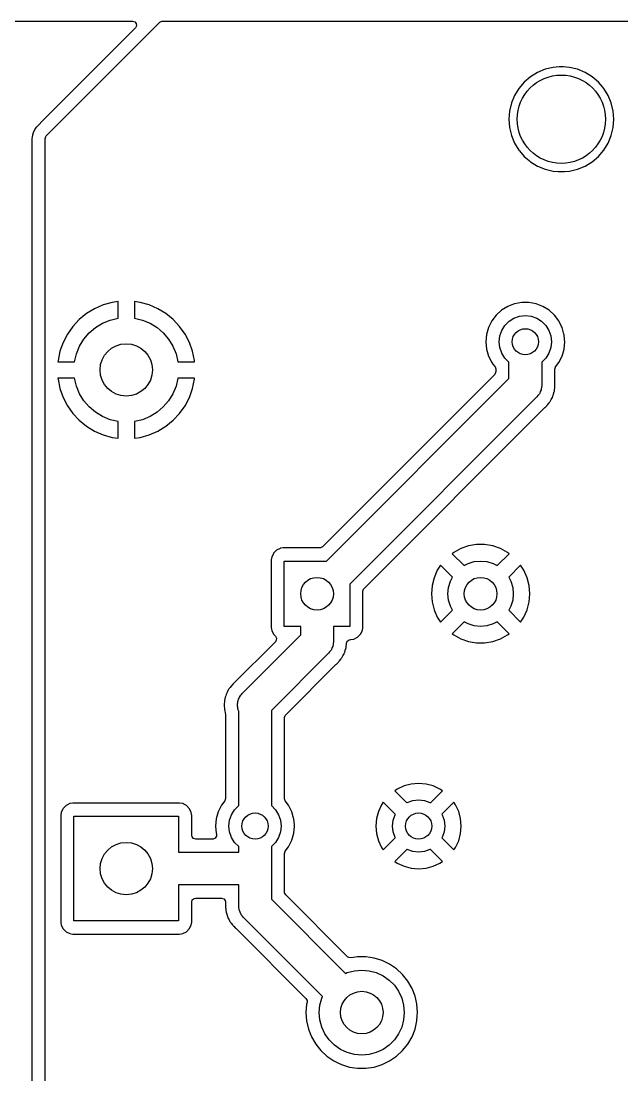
# Model space of a CAD drawing. Extents: x 0.79 to 7.48, y -4.92 to -0.79.
# Drawn here: x 5.964 to 6.687, y -2.055 to -0.787 of the extents above; entities that cross this region are included whole.
import ezdxf

# ---------------------------------------------------------------- set-up
doc = ezdxf.new("R2010")
doc.units = 0
doc.header["$MEASUREMENT"] = 0
doc.layers.add('BLACK', color=7, linetype='CONTINUOUS')

msp = doc.modelspace()

# ---------------------------------------------------------------- linework, layer by layer
at = {"layer": 'BLACK', "linetype": 'CONTINUOUS'}
for p, q in [((5.12299, -0.78742), (6.09815, -0.78742)), ((6.1016, -0.79575), (5.99185, -0.90551)), ((6.01443, -0.90551), (6.13109, -0.78885)), ((6.09815, -0.78742), (6.10079, -0.7882)), ((6.10079, -0.7882), (6.10259, -0.79027)), ((6.10184, -0.7955), (6.1016, -0.79575)), ((6.10298, -0.793), (6.10184, -0.7955)), ((6.10259, -0.79027), (6.10298, -0.793)), ((6.13109, -0.78885), (6.1335, -0.78753)), ((6.1335, -0.78753), (6.13454, -0.78742)), ((6.13454, -0.78742), (7.44084, -0.78742)), ((6.58548, -0.84919), (6.57702, -0.85438)), ((6.59464, -0.8454), (6.58548, -0.84919)), ((6.60429, -0.84308), (6.59464, -0.8454)), ((6.6117, -0.8425), (6.60429, -0.84308)), ((6.61665, -0.8425), (6.6117, -0.8425)), ((6.6117, -0.8425), (6.6117, -0.8425)), ((6.62406, -0.84308), (6.61665, -0.8425)), ((6.61665, -0.8425), (6.61665, -0.8425)), ((6.63371, -0.8454), (6.62406, -0.84308)), ((6.64287, -0.84919), (6.63371, -0.8454)), ((6.65132, -0.85438), (6.64287, -0.84919)), ((6.56948, -0.86082), (6.56304, -0.86836)), ((6.57702, -0.85438), (6.56948, -0.86082)), ((6.57702, -0.85438), (6.57702, -0.85438)), ((6.65133, -0.85438), (6.65132, -0.85438)), ((6.65388, -0.85656), (6.65133, -0.85438)), ((6.65887, -0.86082), (6.65388, -0.85656)), ((6.66385, -0.86666), (6.65887, -0.86082)), ((6.56304, -0.86836), (6.55786, -0.87682)), ((6.56304, -0.86836), (6.56304, -0.86836)), ((6.66531, -0.86836), (6.66385, -0.86666)), ((6.67049, -0.87682), (6.66531, -0.86836)), ((6.66531, -0.86836), (6.66531, -0.86836)), ((6.55406, -0.88598), (6.55174, -0.89562)), ((6.55786, -0.87682), (6.55406, -0.88598)), ((6.67429, -0.88598), (6.67049, -0.87682)), ((6.67049, -0.87682), (6.67049, -0.87682)), ((6.6766, -0.89562), (6.67429, -0.88598)), ((6.55174, -0.89562), (6.55097, -0.90551)), ((6.67738, -0.90551), (6.6766, -0.89562)), ((5.99185, -0.90551), (5.98277, -0.91459)), ((5.99436, -0.92558), (6.01443, -0.90551)), ((6.55097, -0.90551), (6.55174, -0.9154)), ((6.6766, -0.9154), (6.67738, -0.90551)), ((5.97761, -0.92453), (5.97729, -0.92679)), ((5.97839, -0.92189), (5.97761, -0.92453)), ((5.97761, -0.92453), (5.97761, -0.92453)), ((5.98053, -0.91738), (5.97839, -0.92189)), ((5.98127, -0.91637), (5.98053, -0.91738)), ((5.9822, -0.91523), (5.98127, -0.91637)), ((5.9823, -0.91511), (5.9822, -0.91523)), ((5.9822, -0.91523), (5.9822, -0.91523)), ((5.9822, -0.91523), (5.9822, -0.91523)), ((5.98277, -0.91459), (5.9823, -0.91511)), ((6.55174, -0.9154), (6.55406, -0.92504)), ((6.55406, -0.92504), (6.55786, -0.93421)), ((6.67049, -0.93421), (6.67429, -0.92504)), ((6.67429, -0.92504), (6.6766, -0.9154)), ((5.97729, -0.92679), (5.97696, -0.92903)), ((5.97696, -0.92903), (5.97696, -1.23289)), ((5.99293, -0.92903), (5.9937, -0.92639)), ((5.99293, -1.19724), (5.99293, -0.92903)), ((5.9937, -0.92639), (5.99436, -0.92558)), ((6.55786, -0.93421), (6.56304, -0.94266)), ((6.66531, -0.94266), (6.67049, -0.93421)), ((6.56304, -0.94266), (6.56304, -0.94266)), ((6.56304, -0.94266), (6.56391, -0.94369)), ((6.56391, -0.94369), (6.56948, -0.95021)), ((6.56948, -0.95021), (6.57532, -0.95519)), ((6.65133, -0.95665), (6.65887, -0.95021)), ((6.65887, -0.95021), (6.66531, -0.94266)), ((6.57532, -0.95519), (6.57702, -0.95665)), ((6.57702, -0.95665), (6.57702, -0.95665)), ((6.57702, -0.95665), (6.58548, -0.96183)), ((6.58548, -0.96183), (6.59464, -0.96562)), ((6.63371, -0.96562), (6.64287, -0.96183)), ((6.64287, -0.96183), (6.65133, -0.95665)), ((6.59464, -0.96562), (6.59464, -0.96562)), ((6.59464, -0.96562), (6.60429, -0.96794)), ((6.60429, -0.96794), (6.61043, -0.96842)), ((6.61043, -0.96842), (6.6117, -0.96852)), ((6.6117, -0.96852), (6.6117, -0.96852)), ((6.6117, -0.96852), (6.61665, -0.96852)), ((6.61665, -0.96852), (6.61782, -0.96843)), ((6.61782, -0.96843), (6.62406, -0.96794)), ((6.62406, -0.96794), (6.63371, -0.96562)), ((6.07369, -1.12595), (6.0628, -1.129)), ((6.08071, -1.12498), (6.07369, -1.12595)), ((6.07369, -1.12595), (6.07369, -1.12595)), ((6.08071, -1.14487), (6.08071, -1.12498)), ((6.10741, -1.12595), (6.10039, -1.12498)), ((6.10039, -1.12498), (6.10039, -1.14487)), ((6.1183, -1.129), (6.10741, -1.12595)), ((6.10741, -1.12595), (6.10741, -1.12595)), ((6.55788, -1.12757), (6.5533, -1.12935)), ((6.56649, -1.12596), (6.55788, -1.12757)), ((6.57525, -1.12596), (6.56649, -1.12596)), ((6.58386, -1.12757), (6.57525, -1.12596)), ((6.59202, -1.13074), (6.58386, -1.12757)), ((6.04276, -1.13938), (6.03399, -1.14652)), ((6.05243, -1.13351), (6.04276, -1.13938)), ((6.04276, -1.13938), (6.04276, -1.13938)), ((6.0628, -1.129), (6.05243, -1.13351)), ((6.12868, -1.13351), (6.1183, -1.129)), ((6.13834, -1.13938), (6.12868, -1.13351)), ((6.14711, -1.14652), (6.13834, -1.13938)), ((6.13834, -1.13938), (6.13834, -1.13938)), ((6.54226, -1.13535), (6.53579, -1.14125)), ((6.54971, -1.13074), (6.54226, -1.13535)), ((6.54226, -1.13535), (6.54226, -1.13535)), ((6.5533, -1.12935), (6.54971, -1.13074)), ((6.54971, -1.13074), (6.54971, -1.13074)), ((6.59947, -1.13535), (6.59202, -1.13074)), ((6.59202, -1.13074), (6.59202, -1.13074)), ((6.60594, -1.14125), (6.59947, -1.13535)), ((6.59947, -1.13535), (6.59947, -1.13535)), ((6.03399, -1.14652), (6.02627, -1.15479)), ((6.05353, -1.15612), (6.06195, -1.15096)), ((6.06195, -1.15096), (6.07109, -1.14718)), ((6.07109, -1.14718), (6.0807, -1.14487)), ((6.0807, -1.14487), (6.08071, -1.14487)), ((6.10039, -1.14487), (6.10041, -1.14487)), ((6.10041, -1.14487), (6.11002, -1.14718)), ((6.11002, -1.14718), (6.11915, -1.15096)), ((6.11915, -1.15096), (6.12758, -1.15612)), ((6.15483, -1.15479), (6.14711, -1.14652)), ((6.53051, -1.14824), (6.52661, -1.15608)), ((6.53579, -1.14125), (6.53051, -1.14824)), ((6.53051, -1.14824), (6.53051, -1.14824)), ((6.54249, -1.15956), (6.54624, -1.15359)), ((6.54624, -1.15359), (6.55123, -1.1486)), ((6.55123, -1.1486), (6.5572, -1.14485)), ((6.5572, -1.14485), (6.56386, -1.14252)), ((6.56386, -1.14252), (6.57087, -1.14173)), ((6.57087, -1.14173), (6.57787, -1.14252)), ((6.57787, -1.14252), (6.58453, -1.14485)), ((6.58453, -1.14485), (6.5905, -1.1486)), ((6.5905, -1.1486), (6.59549, -1.15359)), ((6.59549, -1.15359), (6.59924, -1.15956)), ((6.61122, -1.14824), (6.60594, -1.14125)), ((6.61448, -1.15479), (6.61122, -1.14824)), ((6.61122, -1.14824), (6.61122, -1.14824)), ((6.01975, -1.16403), (6.01454, -1.17407)), ((6.02627, -1.15479), (6.01975, -1.16403)), ((6.02627, -1.15479), (6.02627, -1.15479)), ((6.03959, -1.17006), (6.04601, -1.16254)), ((6.04601, -1.16254), (6.05353, -1.15612)), ((6.12758, -1.15612), (6.13509, -1.16254)), ((6.13509, -1.16254), (6.14151, -1.17006)), ((6.16136, -1.16403), (6.15483, -1.15479)), ((6.15483, -1.15479), (6.15483, -1.15479)), ((6.16656, -1.17407), (6.16136, -1.16403)), ((6.52421, -1.16451), (6.5234, -1.17323)), ((6.52661, -1.15608), (6.52421, -1.16451)), ((6.52421, -1.16451), (6.52421, -1.16451)), ((6.52661, -1.15608), (6.52661, -1.15608)), ((6.53937, -1.17323), (6.54016, -1.16622)), ((6.54016, -1.16622), (6.54249, -1.15956)), ((6.59924, -1.15956), (6.60157, -1.16622)), ((6.60157, -1.16622), (6.60236, -1.17323)), ((6.61513, -1.15608), (6.61448, -1.15479)), ((6.61739, -1.16403), (6.61513, -1.15608)), ((6.61752, -1.16451), (6.61739, -1.16403)), ((6.61807, -1.17034), (6.61752, -1.16451)), ((6.61752, -1.16451), (6.61752, -1.16451)), ((6.01454, -1.17407), (6.01075, -1.18473)), ((6.03064, -1.18762), (6.03442, -1.17849)), ((6.03442, -1.17849), (6.03959, -1.17006)), ((6.14151, -1.17006), (6.14668, -1.17849)), ((6.14668, -1.17849), (6.15046, -1.18762)), ((6.17035, -1.18473), (6.16656, -1.17407)), ((6.5234, -1.17323), (6.5234, -1.17323)), ((6.5234, -1.17323), (6.52421, -1.18195)), ((6.54016, -1.18024), (6.53937, -1.17323)), ((6.60236, -1.17323), (6.60157, -1.18024)), ((6.61752, -1.18195), (6.61833, -1.17323)), ((6.61833, -1.17323), (6.61807, -1.17034)), ((6.01075, -1.18473), (6.00845, -1.1958)), ((6.01075, -1.18473), (6.01075, -1.18473)), ((6.02833, -1.19723), (6.03064, -1.18762)), ((6.15046, -1.18762), (6.15277, -1.19723)), ((6.17265, -1.1958), (6.17035, -1.18473)), ((6.17035, -1.18473), (6.17035, -1.18473)), ((6.52421, -1.18195), (6.52421, -1.18195)), ((6.52421, -1.18195), (6.52661, -1.19037)), ((6.52661, -1.19037), (6.52661, -1.19038)), ((6.52661, -1.19038), (6.53051, -1.19822)), ((6.54249, -1.18689), (6.54016, -1.18024)), ((6.54624, -1.19287), (6.54249, -1.18689)), ((6.59924, -1.18689), (6.59549, -1.19287)), ((6.60157, -1.18024), (6.59924, -1.18689)), ((6.61122, -1.19822), (6.61513, -1.19038)), ((6.61513, -1.19038), (6.61752, -1.18195)), ((5.99293, -1.87132), (5.99293, -1.19724)), ((6.00845, -1.1958), (6.00835, -1.19724)), ((6.00835, -1.19724), (6.02833, -1.19724)), ((6.00835, -1.19724), (6.00835, -1.19724)), ((6.02833, -1.19724), (6.02833, -1.19723)), ((6.15277, -1.19723), (6.15277, -1.19724)), ((6.15277, -1.19724), (6.17275, -1.19724)), ((6.17275, -1.19724), (6.17265, -1.1958)), ((6.17275, -1.19724), (6.17275, -1.19724)), ((6.53051, -1.19822), (6.53051, -1.19822)), ((6.53051, -1.19822), (6.53193, -1.2001)), ((6.53193, -1.2001), (6.53443, -1.2034)), ((6.53443, -1.2034), (6.5354, -1.20598)), ((6.55118, -1.19781), (6.54624, -1.19287)), ((6.55118, -1.21753), (6.55118, -1.19781)), ((6.59549, -1.19287), (6.59055, -1.19781)), ((6.59055, -1.19781), (6.59055, -1.22568)), ((6.60632, -1.20635), (6.60709, -1.20371)), ((6.60709, -1.20371), (6.6073, -1.2034)), ((6.6073, -1.2034), (6.61122, -1.19822)), ((6.00835, -1.21693), (6.00845, -1.21837)), ((6.02833, -1.21693), (6.00835, -1.21693)), ((6.02833, -1.21694), (6.02833, -1.21693)), ((6.03064, -1.22655), (6.02833, -1.21694)), ((6.15277, -1.21694), (6.15046, -1.22655)), ((6.17275, -1.21693), (6.15277, -1.21693)), ((6.15277, -1.21693), (6.15277, -1.21694)), ((6.17265, -1.21837), (6.17275, -1.21693)), ((6.53398, -1.21243), (6.3266, -1.41981)), ((6.53464, -1.21161), (6.53398, -1.21243)), ((6.53541, -1.20897), (6.53464, -1.21161)), ((6.5354, -1.20598), (6.53541, -1.20635)), ((6.53541, -1.20635), (6.53541, -1.20897)), ((6.60632, -1.22251), (6.60632, -1.20635)), ((6.00845, -1.21837), (6.01075, -1.22944)), ((6.01075, -1.22944), (6.01075, -1.22944)), ((6.01075, -1.22944), (6.01454, -1.2401)), ((6.03442, -1.23568), (6.03064, -1.22655)), ((6.15046, -1.22655), (6.14668, -1.23568)), ((6.16656, -1.2401), (6.17035, -1.22944)), ((6.17035, -1.22944), (6.17265, -1.21837)), ((6.17035, -1.22944), (6.17035, -1.22944)), ((6.3317, -1.43701), (6.55118, -1.21753)), ((6.59025, -1.22777), (6.5901, -1.22987)), ((6.59055, -1.22568), (6.59025, -1.22777)), ((6.60608, -1.23126), (6.60622, -1.22853)), ((6.60622, -1.22853), (6.60623, -1.2284)), ((6.60623, -1.2284), (6.60632, -1.22754)), ((6.60638, -1.22327), (6.60632, -1.22251)), ((6.60632, -1.22655), (6.60647, -1.22382)), ((6.60632, -1.22667), (6.60632, -1.22655)), ((6.60632, -1.22754), (6.60632, -1.22667)), ((6.60647, -1.22382), (6.60638, -1.22327)), ((5.97696, -1.23289), (5.97696, -1.86988)), ((6.01454, -1.2401), (6.01975, -1.25014)), ((6.03959, -1.24411), (6.03442, -1.23568)), ((6.14668, -1.23568), (6.14151, -1.24411)), ((6.16136, -1.25014), (6.16656, -1.2401)), ((6.58479, -1.2396), (6.35954, -1.46485)), ((6.58605, -1.23792), (6.58479, -1.2396)), ((6.58743, -1.23632), (6.58605, -1.23792)), ((6.58772, -1.23568), (6.58743, -1.23632)), ((6.58814, -1.23512), (6.58772, -1.23568)), ((6.58888, -1.23314), (6.58814, -1.23512)), ((6.58975, -1.23123), (6.58888, -1.23314)), ((6.58985, -1.23053), (6.58975, -1.23123)), ((6.5901, -1.22987), (6.58985, -1.23053)), ((6.60206, -1.24255), (6.60343, -1.24018)), ((6.60343, -1.24018), (6.6036, -1.23966)), ((6.6036, -1.23966), (6.6039, -1.23895)), ((6.6039, -1.23895), (6.60415, -1.23846)), ((6.60415, -1.23846), (6.60467, -1.23651)), ((6.60415, -1.23846), (6.60415, -1.23846)), ((6.60467, -1.23651), (6.60485, -1.23582)), ((6.60485, -1.23582), (6.60489, -1.2357)), ((6.60489, -1.2357), (6.60574, -1.23309)), ((6.60574, -1.23309), (6.60579, -1.23254)), ((6.60579, -1.23254), (6.60593, -1.23179)), ((6.60593, -1.23179), (6.60608, -1.23126)), ((6.01975, -1.25014), (6.02627, -1.25939)), ((6.04601, -1.25163), (6.03959, -1.24411)), ((6.05353, -1.25805), (6.04601, -1.25163)), ((6.13509, -1.25163), (6.12758, -1.25805)), ((6.14151, -1.24411), (6.13509, -1.25163)), ((6.15483, -1.25939), (6.16136, -1.25014)), ((6.37674, -1.46995), (6.59369, -1.253)), ((6.59369, -1.253), (6.59427, -1.2525)), ((6.59427, -1.2525), (6.59472, -1.25217)), ((6.59472, -1.25217), (6.59655, -1.25014)), ((6.59655, -1.25014), (6.59664, -1.25005)), ((6.59664, -1.25005), (6.5968, -1.24989)), ((6.5968, -1.24989), (6.59725, -1.24944)), ((6.59725, -1.24944), (6.59779, -1.24876)), ((6.59779, -1.24876), (6.59788, -1.24867)), ((6.59788, -1.24867), (6.59971, -1.24664)), ((6.59971, -1.24664), (6.59998, -1.24616)), ((6.59998, -1.24616), (6.60042, -1.24553)), ((6.60042, -1.24553), (6.60076, -1.2451)), ((6.60076, -1.2451), (6.60201, -1.24266)), ((6.60076, -1.2451), (6.60076, -1.2451)), ((6.60201, -1.24266), (6.60206, -1.24255)), ((6.02627, -1.25939), (6.02627, -1.25939)), ((6.02627, -1.25939), (6.03399, -1.26765)), ((6.03399, -1.26765), (6.04276, -1.27479)), ((6.06195, -1.26321), (6.05353, -1.25805)), ((6.07109, -1.267), (6.06195, -1.26321)), ((6.0807, -1.2693), (6.07109, -1.267)), ((6.11002, -1.267), (6.10041, -1.2693)), ((6.11915, -1.26321), (6.11002, -1.267)), ((6.12758, -1.25805), (6.11915, -1.26321)), ((6.13834, -1.27479), (6.14711, -1.26765)), ((6.14711, -1.26765), (6.15483, -1.25939)), ((6.15483, -1.25939), (6.15483, -1.25939)), ((6.04276, -1.27479), (6.04276, -1.27479)), ((6.04276, -1.27479), (6.05243, -1.28067)), ((6.08071, -1.2693), (6.0807, -1.2693)), ((6.08071, -1.28919), (6.08071, -1.2693)), ((6.10041, -1.2693), (6.10039, -1.2693)), ((6.10039, -1.2693), (6.10039, -1.28919)), ((6.12868, -1.28067), (6.13834, -1.27479)), ((6.13834, -1.27479), (6.13834, -1.27479)), ((6.05243, -1.28067), (6.0628, -1.28517)), ((6.0628, -1.28517), (6.07369, -1.28822)), ((6.07369, -1.28822), (6.07369, -1.28822)), ((6.07369, -1.28822), (6.08071, -1.28919)), ((6.08071, -1.28919), (6.08071, -1.28919)), ((6.10039, -1.28919), (6.10741, -1.28822)), ((6.10741, -1.28822), (6.1183, -1.28517)), ((6.10741, -1.28822), (6.10741, -1.28822)), ((6.1183, -1.28517), (6.12868, -1.28067)), ((6.3266, -1.41981), (6.32419, -1.42113)), ((6.50247, -1.41893), (6.49322, -1.42211)), ((6.51213, -1.41732), (6.50247, -1.41893)), ((6.52191, -1.41732), (6.51213, -1.41732)), ((6.53157, -1.41893), (6.52191, -1.41732)), ((6.54082, -1.42211), (6.53157, -1.41893)), ((6.26562, -1.43207), (6.26503, -1.43577)), ((6.26759, -1.4282), (6.26562, -1.43207)), ((6.26788, -1.42762), (6.26759, -1.4282)), ((6.27142, -1.42409), (6.26788, -1.42762)), ((6.26788, -1.42762), (6.26788, -1.42762)), ((6.26788, -1.42762), (6.26788, -1.42762)), ((6.27587, -1.42182), (6.27142, -1.42409)), ((6.27142, -1.42409), (6.27142, -1.42409)), ((6.27142, -1.42409), (6.27142, -1.42409)), ((6.27142, -1.42409), (6.27142, -1.42409)), ((6.27637, -1.42175), (6.27587, -1.42182)), ((6.27956, -1.42124), (6.27637, -1.42175)), ((6.32315, -1.42124), (6.27956, -1.42124)), ((6.32419, -1.42113), (6.32315, -1.42124)), ((6.48461, -1.42677), (6.48277, -1.4282)), ((6.48277, -1.4282), (6.48277, -1.4282)), ((6.48277, -1.4282), (6.49714, -1.44258)), ((6.49322, -1.42211), (6.48461, -1.42677)), ((6.49322, -1.42211), (6.49322, -1.42211)), ((6.5369, -1.44258), (6.55127, -1.4282)), ((6.54943, -1.42677), (6.54082, -1.42211)), ((6.54082, -1.42211), (6.54082, -1.42211)), ((6.55127, -1.4282), (6.54943, -1.42677)), ((6.26503, -1.43577), (6.26503, -1.51699)), ((6.2808, -1.51575), (6.2808, -1.43701)), ((6.2808, -1.43701), (6.3317, -1.43701)), ((6.46885, -1.44213), (6.46491, -1.44817)), ((6.48322, -1.4565), (6.46885, -1.44213)), ((6.49714, -1.44258), (6.50195, -1.44)), ((6.50195, -1.44), (6.50934, -1.43776)), ((6.50934, -1.43776), (6.51702, -1.43701)), ((6.51702, -1.43701), (6.5247, -1.43776)), ((6.5247, -1.43776), (6.53209, -1.44)), ((6.53209, -1.44), (6.5369, -1.44258)), ((6.56519, -1.44213), (6.55082, -1.4565)), ((6.56914, -1.44817), (6.56519, -1.44213)), ((6.46097, -1.45714), (6.45857, -1.46662)), ((6.46491, -1.44817), (6.46097, -1.45714)), ((6.48065, -1.46131), (6.48322, -1.4565)), ((6.55082, -1.4565), (6.55339, -1.46131)), ((6.57307, -1.45714), (6.56914, -1.44817)), ((6.57547, -1.46662), (6.57307, -1.45714)), ((6.35954, -1.46485), (6.35954, -1.51575)), ((6.37608, -1.47076), (6.37674, -1.46995)), ((6.45857, -1.46662), (6.45776, -1.47638)), ((6.45857, -1.46662), (6.45857, -1.46662)), ((6.47765, -1.47638), (6.47841, -1.4687)), ((6.47841, -1.4687), (6.48065, -1.46131)), ((6.55339, -1.46131), (6.55563, -1.4687)), ((6.55563, -1.4687), (6.55639, -1.47638)), ((6.57628, -1.47638), (6.57547, -1.46662)), ((6.57547, -1.46662), (6.57547, -1.46662)), ((6.37531, -1.4734), (6.37608, -1.47076)), ((6.37531, -1.47638), (6.37531, -1.4734)), ((6.37531, -1.51699), (6.37531, -1.47638)), ((6.45776, -1.47638), (6.45776, -1.47638)), ((6.45776, -1.47638), (6.45857, -1.48613)), ((6.47841, -1.48406), (6.47765, -1.47638)), ((6.55639, -1.47638), (6.55563, -1.48406)), ((6.57547, -1.48613), (6.57628, -1.47638)), ((6.57628, -1.47638), (6.57628, -1.47638)), ((6.45857, -1.48613), (6.45857, -1.48613)), ((6.45857, -1.48613), (6.46097, -1.49562)), ((6.46097, -1.49562), (6.46491, -1.50458)), ((6.48065, -1.49144), (6.47841, -1.48406)), ((6.48322, -1.49626), (6.48065, -1.49144)), ((6.55339, -1.49144), (6.55082, -1.49626)), ((6.55563, -1.48406), (6.55339, -1.49144)), ((6.56914, -1.50458), (6.57307, -1.49562)), ((6.57307, -1.49562), (6.57547, -1.48613)), ((6.57547, -1.48613), (6.57547, -1.48613)), ((6.46491, -1.50458), (6.46885, -1.51063)), ((6.46885, -1.51063), (6.48322, -1.49626)), ((6.55082, -1.49626), (6.56519, -1.51063)), ((6.56519, -1.51063), (6.56914, -1.50458)), ((6.26503, -1.51699), (6.26538, -1.51918)), ((6.26538, -1.51918), (6.26562, -1.52068)), ((6.26562, -1.52068), (6.26788, -1.52513)), ((6.30049, -1.51575), (6.2808, -1.51575)), ((6.30049, -1.52601), (6.30049, -1.51575)), ((6.35954, -1.51575), (6.33986, -1.51575)), ((6.33986, -1.51575), (6.33986, -1.53416)), ((6.37246, -1.52513), (6.37472, -1.52068)), ((6.37472, -1.52068), (6.37531, -1.51699)), ((6.37472, -1.52068), (6.37472, -1.52068)), ((6.37472, -1.52068), (6.37472, -1.52068)), ((6.37531, -1.51699), (6.37531, -1.51699)), ((6.49714, -1.51018), (6.48277, -1.52455)), ((6.50195, -1.51275), (6.49714, -1.51018)), ((6.50934, -1.51499), (6.50195, -1.51275)), ((6.51702, -1.51575), (6.50934, -1.51499)), ((6.5247, -1.51499), (6.51702, -1.51575)), ((6.53209, -1.51275), (6.5247, -1.51499)), ((6.5369, -1.51018), (6.53209, -1.51275)), ((6.55127, -1.52455), (6.5369, -1.51018)), ((6.23018, -1.59632), (6.30049, -1.52601)), ((6.26788, -1.52513), (6.27002, -1.52727)), ((6.27002, -1.52727), (6.27134, -1.52968)), ((6.27114, -1.53243), (6.27002, -1.53417)), ((6.27134, -1.52968), (6.27114, -1.53243)), ((6.35571, -1.5359), (6.35652, -1.53356)), ((6.35652, -1.53356), (6.35868, -1.53186)), ((6.35868, -1.53186), (6.36049, -1.53152)), ((6.36049, -1.53152), (6.36078, -1.53152)), ((6.36078, -1.53152), (6.36447, -1.53093)), ((6.36078, -1.53152), (6.36078, -1.53152)), ((6.36447, -1.53093), (6.36892, -1.52866)), ((6.36892, -1.52866), (6.37246, -1.52513)), ((6.48277, -1.52455), (6.48461, -1.52599)), ((6.48461, -1.52599), (6.48461, -1.52599)), ((6.48461, -1.52599), (6.49322, -1.53064)), ((6.49322, -1.53064), (6.49322, -1.53064)), ((6.49322, -1.53064), (6.50247, -1.53382)), ((6.50247, -1.53382), (6.51213, -1.53543)), ((6.52191, -1.53543), (6.53157, -1.53382)), ((6.53157, -1.53382), (6.54082, -1.53064)), ((6.54082, -1.53064), (6.54943, -1.52599)), ((6.54082, -1.53064), (6.54082, -1.53064)), ((6.54943, -1.52599), (6.55127, -1.52455)), ((6.54943, -1.52599), (6.54943, -1.52599)), ((6.27002, -1.53417), (6.21935, -1.58484)), ((6.33535, -1.54639), (6.33409, -1.54808)), ((6.33673, -1.5448), (6.33535, -1.54639)), ((6.33702, -1.54416), (6.33673, -1.5448)), ((6.33745, -1.54359), (6.33702, -1.54416)), ((6.33818, -1.54162), (6.33745, -1.54359)), ((6.33906, -1.53971), (6.33818, -1.54162)), ((6.33916, -1.53901), (6.33906, -1.53971)), ((6.33941, -1.53834), (6.33916, -1.53901)), ((6.33956, -1.53624), (6.33941, -1.53834)), ((6.33986, -1.53416), (6.33956, -1.53624)), ((6.35345, -1.54694), (6.35416, -1.54429)), ((6.35416, -1.54429), (6.35419, -1.54417)), ((6.35419, -1.54417), (6.35504, -1.54157)), ((6.35504, -1.54157), (6.3551, -1.54102)), ((6.3551, -1.54102), (6.35524, -1.54027)), ((6.35524, -1.54027), (6.35538, -1.53974)), ((6.35538, -1.53974), (6.35552, -1.53701)), ((6.35552, -1.53701), (6.35553, -1.53688)), ((6.35553, -1.53688), (6.35564, -1.53589)), ((6.35564, -1.53589), (6.35571, -1.5359)), ((6.51213, -1.53543), (6.52191, -1.53543)), ((6.33409, -1.54808), (6.26526, -1.61691)), ((6.34402, -1.56065), (6.34585, -1.55862)), ((6.34585, -1.55862), (6.34594, -1.55853)), ((6.34594, -1.55853), (6.34655, -1.55792)), ((6.34655, -1.55792), (6.3471, -1.55724)), ((6.3471, -1.55724), (6.34718, -1.55715)), ((6.34718, -1.55715), (6.34901, -1.55511)), ((6.34901, -1.55511), (6.34929, -1.55464)), ((6.34929, -1.55464), (6.34972, -1.554)), ((6.34972, -1.554), (6.35007, -1.55358)), ((6.35007, -1.55358), (6.35131, -1.55114)), ((6.35007, -1.55358), (6.35007, -1.55358)), ((6.35131, -1.55114), (6.35137, -1.55103)), ((6.35137, -1.55103), (6.35274, -1.54866)), ((6.35274, -1.54866), (6.35291, -1.54814)), ((6.35291, -1.54814), (6.3532, -1.54743)), ((6.3532, -1.54743), (6.35345, -1.54694)), ((6.35345, -1.54694), (6.35345, -1.54694)), ((6.35345, -1.54694), (6.35345, -1.54694)), ((6.28246, -1.62201), (6.34299, -1.56147)), ((6.34299, -1.56147), (6.34358, -1.56098)), ((6.34358, -1.56098), (6.34402, -1.56065)), ((6.21081, -1.59746), (6.21036, -1.59914)), ((6.2116, -1.59591), (6.21081, -1.59746)), ((6.21171, -1.59568), (6.2116, -1.59591)), ((6.21233, -1.59405), (6.21171, -1.59568)), ((6.21259, -1.59365), (6.21233, -1.59405)), ((6.21328, -1.59259), (6.21259, -1.59365)), ((6.21341, -1.59237), (6.21328, -1.59259)), ((6.2142, -1.59082), (6.21341, -1.59237)), ((6.21529, -1.58947), (6.2142, -1.59082)), ((6.2142, -1.59082), (6.2142, -1.59082)), ((6.21544, -1.58926), (6.21529, -1.58947)), ((6.21639, -1.5878), (6.21544, -1.58926)), ((6.21935, -1.58484), (6.21639, -1.5878)), ((6.21935, -1.58484), (6.21935, -1.58484)), ((6.22834, -1.59844), (6.22933, -1.59744)), ((6.22933, -1.59744), (6.23018, -1.59632)), ((6.20877, -1.60665), (6.2085, -1.60837)), ((6.2085, -1.60837), (6.20859, -1.61011)), ((6.20859, -1.61011), (6.20859, -1.61036)), ((6.20879, -1.6064), (6.20877, -1.60665)), ((6.20889, -1.60466), (6.20879, -1.6064)), ((6.20934, -1.60298), (6.20889, -1.60466)), ((6.20889, -1.60466), (6.20889, -1.60466)), ((6.20939, -1.60273), (6.20934, -1.60298)), ((6.20966, -1.60101), (6.20939, -1.60273)), ((6.21028, -1.59939), (6.20966, -1.60101)), ((6.20966, -1.60101), (6.20966, -1.60101)), ((6.21036, -1.59914), (6.21028, -1.59939)), ((6.22446, -1.60883), (6.22476, -1.60746)), ((6.22456, -1.61024), (6.22446, -1.60883)), ((6.22476, -1.60746), (6.22486, -1.60605)), ((6.22486, -1.60605), (6.22535, -1.60473)), ((6.22535, -1.60473), (6.22565, -1.60336)), ((6.22565, -1.60336), (6.22633, -1.60212)), ((6.22633, -1.60212), (6.22682, -1.6008)), ((6.22682, -1.6008), (6.22766, -1.59968)), ((6.22766, -1.59968), (6.22834, -1.59844)), ((6.20859, -1.61036), (6.2085, -1.6121)), ((6.2085, -1.6121), (6.20877, -1.61382)), ((6.20877, -1.61382), (6.20879, -1.61407)), ((6.20879, -1.61407), (6.20889, -1.61581)), ((6.20889, -1.61581), (6.20889, -1.61581)), ((6.20889, -1.61581), (6.20934, -1.61749)), ((6.20934, -1.61749), (6.20939, -1.61774)), ((6.20939, -1.61774), (6.20966, -1.61946)), ((6.20966, -1.61946), (6.20966, -1.61946)), ((6.20966, -1.61946), (6.2098, -1.61982)), ((6.2098, -1.61982), (6.21012, -1.62157)), ((6.21012, -1.62157), (6.21012, -1.72279)), ((6.22446, -1.61164), (6.22456, -1.61024)), ((6.22476, -1.61302), (6.22446, -1.61164)), ((6.22486, -1.61442), (6.22476, -1.61302)), ((6.22535, -1.61574), (6.22486, -1.61442)), ((6.22565, -1.61712), (6.22535, -1.61574)), ((6.22589, -1.61755), (6.22565, -1.61712)), ((6.22589, -1.73133), (6.22589, -1.61755)), ((6.26526, -1.61691), (6.26526, -1.73133)), ((6.28103, -1.62546), (6.2818, -1.62282)), ((6.2818, -1.62282), (6.28246, -1.62201)), ((6.28103, -1.72279), (6.28103, -1.62546)), ((6.41674, -1.71141), (6.41386, -1.71342)), ((6.42485, -1.70763), (6.41674, -1.71141)), ((6.4335, -1.70531), (6.42485, -1.70763)), ((6.42485, -1.70763), (6.42485, -1.70763)), ((6.44243, -1.70453), (6.4335, -1.70531)), ((6.4335, -1.70531), (6.4335, -1.70531)), ((6.45135, -1.70531), (6.44243, -1.70453)), ((6.44243, -1.70453), (6.44243, -1.70453)), ((6.46, -1.70763), (6.45135, -1.70531)), ((6.45135, -1.70531), (6.45135, -1.70531)), ((6.46811, -1.71141), (6.46, -1.70763)), ((6.46, -1.70763), (6.46, -1.70763)), ((6.47099, -1.71342), (6.46811, -1.71141)), ((6.46811, -1.71141), (6.46811, -1.71141)), ((6.21012, -1.72279), (6.20935, -1.72543)), ((6.28104, -1.72316), (6.28103, -1.72279)), ((6.28201, -1.72573), (6.28104, -1.72316)), ((6.41386, -1.71342), (6.42827, -1.72783)), ((6.45658, -1.72783), (6.47099, -1.71342)), ((6.0143, -1.73539), (6.01238, -1.73916)), ((6.01464, -1.73471), (6.0143, -1.73539)), ((6.01818, -1.73118), (6.01464, -1.73471)), ((6.01464, -1.73471), (6.01464, -1.73471)), ((6.01464, -1.73471), (6.01464, -1.73471)), ((6.02263, -1.72891), (6.01818, -1.73118)), ((6.01818, -1.73118), (6.01818, -1.73118)), ((6.01818, -1.73118), (6.01818, -1.73118)), ((6.01818, -1.73118), (6.01818, -1.73118)), ((6.02313, -1.72883), (6.02263, -1.72891)), ((6.02632, -1.72833), (6.02313, -1.72883)), ((6.15478, -1.72833), (6.02632, -1.72833)), ((6.15848, -1.72891), (6.15478, -1.72833)), ((6.1599, -1.72964), (6.15848, -1.72891)), ((6.16293, -1.73118), (6.1599, -1.72964)), ((6.16646, -1.73471), (6.16293, -1.73118)), ((6.16293, -1.73118), (6.16293, -1.73118)), ((6.16293, -1.73118), (6.16293, -1.73118)), ((6.16873, -1.73916), (6.16646, -1.73471)), ((6.16646, -1.73471), (6.16646, -1.73471)), ((6.16646, -1.73471), (6.16646, -1.73471)), ((6.20522, -1.73092), (6.20131, -1.73876)), ((6.20914, -1.72573), (6.20522, -1.73092)), ((6.20522, -1.73092), (6.20522, -1.73092)), ((6.20935, -1.72543), (6.20914, -1.72573)), ((6.2172, -1.74224), (6.22095, -1.73627)), ((6.22095, -1.73627), (6.22589, -1.73133)), ((6.26526, -1.73133), (6.2702, -1.73627)), ((6.2702, -1.73627), (6.27395, -1.74224)), ((6.28593, -1.73092), (6.28201, -1.72573)), ((6.28984, -1.73876), (6.28593, -1.73092)), ((6.28593, -1.73092), (6.28593, -1.73092)), ((6.39793, -1.73022), (6.39415, -1.73833)), ((6.39994, -1.72734), (6.39793, -1.73022)), ((6.41435, -1.74175), (6.39994, -1.72734)), ((6.42827, -1.72783), (6.42876, -1.72753)), ((6.42876, -1.72753), (6.43542, -1.7252)), ((6.43542, -1.7252), (6.44243, -1.72441)), ((6.44243, -1.72441), (6.44943, -1.7252)), ((6.44943, -1.7252), (6.45609, -1.72753)), ((6.45609, -1.72753), (6.45658, -1.72783)), ((6.48491, -1.72734), (6.4705, -1.74175)), ((6.48692, -1.73022), (6.48491, -1.72734)), ((6.48491, -1.72734), (6.48491, -1.72734)), ((6.4907, -1.73833), (6.48692, -1.73022)), ((6.48692, -1.73022), (6.48692, -1.73022)), ((6.01238, -1.73916), (6.01179, -1.74285)), ((6.01179, -1.74285), (6.01179, -1.87132)), ((6.02756, -1.87008), (6.02756, -1.74409)), ((6.02756, -1.74409), (6.15354, -1.74409)), ((6.15354, -1.74409), (6.15354, -1.7874)), ((6.16919, -1.74211), (6.16873, -1.73916)), ((6.16931, -1.74285), (6.16919, -1.74211)), ((6.16931, -1.76675), (6.16931, -1.74285)), ((6.19892, -1.74718), (6.19811, -1.75591)), ((6.20131, -1.73876), (6.19892, -1.74718)), ((6.19892, -1.74718), (6.19892, -1.74718)), ((6.20131, -1.73876), (6.20131, -1.73876)), ((6.21408, -1.75591), (6.21487, -1.7489)), ((6.21487, -1.7489), (6.2172, -1.74224)), ((6.27395, -1.74224), (6.27628, -1.7489)), ((6.27628, -1.7489), (6.27707, -1.75591)), ((6.29205, -1.74653), (6.28984, -1.73876)), ((6.28984, -1.73876), (6.28984, -1.73876)), ((6.29223, -1.74718), (6.29205, -1.74653)), ((6.29291, -1.75449), (6.29223, -1.74718)), ((6.29223, -1.74718), (6.29223, -1.74718)), ((6.39183, -1.74698), (6.39105, -1.75591)), ((6.39415, -1.73833), (6.39183, -1.74698)), ((6.39183, -1.74698), (6.39183, -1.74698)), ((6.39415, -1.73833), (6.39415, -1.73833)), ((6.41093, -1.75591), (6.41172, -1.7489)), ((6.41172, -1.7489), (6.41405, -1.74224)), ((6.41405, -1.74224), (6.41435, -1.74175)), ((6.4705, -1.74175), (6.4708, -1.74224)), ((6.4708, -1.74224), (6.47313, -1.7489)), ((6.47313, -1.7489), (6.47392, -1.75591)), ((6.49302, -1.74698), (6.4907, -1.73833)), ((6.4907, -1.73833), (6.4907, -1.73833)), ((6.4938, -1.75591), (6.49302, -1.74698)), ((6.49302, -1.74698), (6.49302, -1.74698)), ((6.19811, -1.75591), (6.19811, -1.75591)), ((6.19811, -1.75591), (6.19892, -1.76463)), ((6.21487, -1.76291), (6.21408, -1.75591)), ((6.27707, -1.75591), (6.27628, -1.76291)), ((6.29223, -1.76463), (6.29304, -1.75591)), ((6.29304, -1.75591), (6.29291, -1.75449)), ((6.29304, -1.75591), (6.29304, -1.75591)), ((6.39105, -1.75591), (6.39105, -1.75591)), ((6.39105, -1.75591), (6.39183, -1.76483)), ((6.41172, -1.76291), (6.41093, -1.75591)), ((6.47392, -1.75591), (6.47313, -1.76291)), ((6.49302, -1.76483), (6.4938, -1.75591)), ((6.4938, -1.75591), (6.4938, -1.75591)), ((6.16975, -1.76878), (6.16931, -1.76675)), ((6.17155, -1.77086), (6.16975, -1.76878)), ((6.17419, -1.77163), (6.17155, -1.77086)), ((6.19445, -1.77163), (6.17419, -1.77163)), ((6.1951, -1.77159), (6.19445, -1.77163)), ((6.19761, -1.77047), (6.1951, -1.77159)), ((6.19912, -1.76817), (6.19761, -1.77047)), ((6.19892, -1.76463), (6.19914, -1.76542)), ((6.19914, -1.76542), (6.19912, -1.76817)), ((6.2172, -1.76957), (6.21487, -1.76291)), ((6.22095, -1.77554), (6.2172, -1.76957)), ((6.27395, -1.76957), (6.2702, -1.77554)), ((6.27628, -1.76291), (6.27395, -1.76957)), ((6.28593, -1.78089), (6.28984, -1.77305)), ((6.28984, -1.77305), (6.29223, -1.76463)), ((6.39183, -1.76483), (6.39183, -1.76483)), ((6.39183, -1.76483), (6.39415, -1.77348)), ((6.39415, -1.77348), (6.39415, -1.77348)), ((6.39415, -1.77348), (6.39793, -1.78159)), ((6.39994, -1.78447), (6.41435, -1.77006)), ((6.41405, -1.76957), (6.41172, -1.76291)), ((6.41435, -1.77006), (6.41405, -1.76957)), ((6.4708, -1.76957), (6.4705, -1.77006)), ((6.4705, -1.77006), (6.48491, -1.78447)), ((6.47313, -1.76291), (6.4708, -1.76957)), ((6.48692, -1.78159), (6.4907, -1.77348)), ((6.4907, -1.77348), (6.49302, -1.76483)), ((6.4907, -1.77348), (6.4907, -1.77348)), ((6.49302, -1.76483), (6.49302, -1.76483)), ((6.15354, -1.7874), (6.22589, -1.7874)), ((6.22589, -1.78048), (6.22095, -1.77554)), ((6.22589, -1.7874), (6.22589, -1.78048)), ((6.2702, -1.77554), (6.26526, -1.78048)), ((6.26526, -1.78048), (6.26526, -1.80315)), ((6.28103, -1.78902), (6.2818, -1.78638)), ((6.2818, -1.78638), (6.28201, -1.78608)), ((6.28201, -1.78608), (6.28593, -1.78089)), ((6.39793, -1.78159), (6.39793, -1.78159)), ((6.39793, -1.78159), (6.39994, -1.78447)), ((6.39994, -1.78447), (6.39994, -1.78447)), ((6.42827, -1.78398), (6.41386, -1.79839)), ((6.42876, -1.78428), (6.42827, -1.78398)), ((6.43542, -1.78661), (6.42876, -1.78428)), ((6.44243, -1.7874), (6.43542, -1.78661)), ((6.44943, -1.78661), (6.44243, -1.7874)), ((6.45609, -1.78428), (6.44943, -1.78661)), ((6.45658, -1.78398), (6.45609, -1.78428)), ((6.47099, -1.79839), (6.45658, -1.78398)), ((6.48491, -1.78447), (6.48692, -1.78159)), ((6.28103, -1.79998), (6.28103, -1.78902)), ((6.28109, -1.80074), (6.28103, -1.79998)), ((6.41386, -1.79839), (6.41386, -1.79839)), ((6.41386, -1.79839), (6.41674, -1.8004)), ((6.46811, -1.8004), (6.47099, -1.79839)), ((6.26526, -1.80315), (6.26526, -1.84372)), ((6.28103, -1.80401), (6.28117, -1.80128)), ((6.28103, -1.80414), (6.28103, -1.80401)), ((6.28103, -1.83517), (6.28103, -1.80414)), ((6.28117, -1.80128), (6.28109, -1.80074)), ((6.41674, -1.8004), (6.41674, -1.8004)), ((6.41674, -1.8004), (6.42485, -1.80418)), ((6.42485, -1.80418), (6.42485, -1.80418)), ((6.42485, -1.80418), (6.4335, -1.8065)), ((6.4335, -1.8065), (6.4335, -1.8065)), ((6.4335, -1.8065), (6.44243, -1.80728)), ((6.44243, -1.80728), (6.45135, -1.8065)), ((6.44243, -1.80728), (6.44243, -1.80728)), ((6.45135, -1.8065), (6.46, -1.80418)), ((6.45135, -1.8065), (6.45135, -1.8065)), ((6.46, -1.80418), (6.46811, -1.8004)), ((6.46, -1.80418), (6.46, -1.80418)), ((6.22589, -1.82677), (6.15354, -1.82677)), ((6.15354, -1.82677), (6.15354, -1.87008)), ((6.22589, -1.85187), (6.22589, -1.82677)), ((6.28114, -1.8362), (6.28103, -1.83517)), ((6.28246, -1.83862), (6.28114, -1.8362)), ((6.16931, -1.84742), (6.17009, -1.84478)), ((6.16931, -1.87132), (6.16931, -1.84742)), ((6.17009, -1.84478), (6.17216, -1.84298)), ((6.17216, -1.84298), (6.17419, -1.84254)), ((6.17419, -1.84254), (6.20524, -1.84254)), ((6.20524, -1.84254), (6.20788, -1.84331)), ((6.20788, -1.84331), (6.20968, -1.84539)), ((6.20968, -1.84539), (6.21012, -1.84742)), ((6.21006, -1.84946), (6.20998, -1.85001)), ((6.20998, -1.85001), (6.21012, -1.85274)), ((6.21012, -1.8487), (6.21006, -1.84946)), ((6.21012, -1.84742), (6.21012, -1.8487)), ((6.26526, -1.84372), (6.35463, -1.9331)), ((6.35701, -1.91317), (6.28246, -1.83862)), ((6.21012, -1.85274), (6.21012, -1.85287)), ((6.21012, -1.85287), (6.21012, -1.85373)), ((6.21012, -1.85373), (6.21021, -1.85459)), ((6.21021, -1.85459), (6.21022, -1.85472)), ((6.21022, -1.85472), (6.21037, -1.85745)), ((6.21037, -1.85745), (6.21037, -1.85745)), ((6.21037, -1.85745), (6.21051, -1.85798)), ((6.21051, -1.85798), (6.21065, -1.85874)), ((6.21065, -1.85874), (6.21071, -1.85929)), ((6.21071, -1.85929), (6.21071, -1.85929)), ((6.21071, -1.85929), (6.21071, -1.85929)), ((6.21071, -1.85929), (6.21155, -1.86189)), ((6.21155, -1.86189), (6.21159, -1.86201)), ((6.21159, -1.86201), (6.21229, -1.86465)), ((6.22619, -1.85396), (6.22589, -1.85187)), ((6.22634, -1.85606), (6.22619, -1.85396)), ((6.22659, -1.85672), (6.22634, -1.85606)), ((6.22669, -1.85742), (6.22659, -1.85672)), ((6.22756, -1.85934), (6.22669, -1.85742)), ((6.2283, -1.86131), (6.22756, -1.85934)), ((6.22872, -1.86187), (6.2283, -1.86131)), ((6.22901, -1.86252), (6.22872, -1.86187)), ((6.23039, -1.86411), (6.22901, -1.86252)), ((5.97696, -1.86988), (5.97696, -2.16984)), ((5.99293, -2.16956), (5.99293, -1.87132)), ((6.01179, -1.87132), (6.01203, -1.87283)), ((6.01203, -1.87283), (6.01238, -1.87501)), ((6.01238, -1.87501), (6.01464, -1.87946)), ((6.15354, -1.87008), (6.02756, -1.87008)), ((6.16646, -1.87946), (6.16873, -1.87501)), ((6.16873, -1.87501), (6.16931, -1.87132)), ((6.16873, -1.87501), (6.16873, -1.87501)), ((6.16873, -1.87501), (6.16873, -1.87501)), ((6.21229, -1.86465), (6.21229, -1.86465)), ((6.21229, -1.86465), (6.21254, -1.86514)), ((6.21254, -1.86514), (6.21284, -1.86585)), ((6.21284, -1.86585), (6.21301, -1.86637)), ((6.21301, -1.86637), (6.21438, -1.86874)), ((6.21438, -1.86874), (6.21444, -1.86885)), ((6.21444, -1.86885), (6.2153, -1.87055)), ((6.2153, -1.87055), (6.21568, -1.87129)), ((6.21568, -1.87129), (6.21568, -1.87129)), ((6.21568, -1.87129), (6.21568, -1.87129)), ((6.21568, -1.87129), (6.21603, -1.87172)), ((6.21603, -1.87172), (6.21646, -1.87235)), ((6.21646, -1.87235), (6.21673, -1.87283)), ((6.21673, -1.87283), (6.21674, -1.87283)), ((6.21674, -1.87283), (6.21856, -1.87486)), ((6.21856, -1.87486), (6.21865, -1.87496)), ((6.21865, -1.87496), (6.21919, -1.87563)), ((6.21919, -1.87563), (6.2198, -1.87624)), ((6.2198, -1.87624), (6.21989, -1.87633)), ((6.21989, -1.87633), (6.22172, -1.87837)), ((6.23166, -1.86579), (6.23039, -1.86411)), ((6.3268, -1.96093), (6.23166, -1.86579)), ((6.01464, -1.87946), (6.01464, -1.87946)), ((6.01464, -1.87946), (6.01464, -1.87946)), ((6.01464, -1.87946), (6.01818, -1.88299)), ((6.01818, -1.88299), (6.01818, -1.88299)), ((6.01818, -1.88299), (6.01818, -1.88299)), ((6.01818, -1.88299), (6.02263, -1.88526)), ((6.02263, -1.88526), (6.02263, -1.88526)), ((6.02263, -1.88526), (6.02632, -1.88585)), ((6.02632, -1.88585), (6.02632, -1.88585)), ((6.02632, -1.88585), (6.15478, -1.88585)), ((6.15478, -1.88585), (6.15848, -1.88526)), ((6.15848, -1.88526), (6.16293, -1.88299)), ((6.16293, -1.88299), (6.16646, -1.87946)), ((6.22172, -1.87837), (6.22217, -1.87869)), ((6.22217, -1.87869), (6.22275, -1.87919)), ((6.22275, -1.87919), (6.30688, -1.96332)), ((6.35846, -1.91417), (6.35701, -1.91317)), ((6.36119, -1.91454), (6.35846, -1.91417)), ((6.369, -1.91337), (6.36119, -1.91454)), ((6.37903, -1.91337), (6.369, -1.91337)), ((6.369, -1.91337), (6.369, -1.91337)), ((6.38418, -1.91414), (6.37903, -1.91337)), ((6.37903, -1.91337), (6.37903, -1.91337)), ((6.38896, -1.91486), (6.38418, -1.91414)), ((6.39854, -1.91782), (6.38896, -1.91486)), ((6.38896, -1.91486), (6.38896, -1.91486)), ((6.38896, -1.91486), (6.38896, -1.91486)), ((6.40758, -1.92217), (6.39854, -1.91782)), ((6.39854, -1.91782), (6.39854, -1.91782)), ((6.41587, -1.92783), (6.40758, -1.92217)), ((6.40758, -1.92217), (6.40758, -1.92217)), ((6.40758, -1.92217), (6.40758, -1.92217)), ((6.40758, -1.92217), (6.40758, -1.92217)), ((6.35463, -1.9331), (6.35651, -1.93222)), ((6.35651, -1.93222), (6.36513, -1.92991)), ((6.36513, -1.92991), (6.37402, -1.92913)), ((6.37402, -1.92913), (6.3829, -1.92991)), ((6.3829, -1.92991), (6.39152, -1.93222)), ((6.39152, -1.93222), (6.39961, -1.93599)), ((6.39961, -1.93599), (6.40691, -1.94111)), ((6.42323, -1.93465), (6.41587, -1.92783)), ((6.42949, -1.9425), (6.42323, -1.93465)), ((6.40691, -1.94111), (6.41322, -1.94742)), ((6.41322, -1.94742), (6.41834, -1.95472)), ((6.4345, -1.95119), (6.42949, -1.9425)), ((6.43817, -1.96053), (6.4345, -1.95119)), ((6.30688, -1.96332), (6.3082, -1.96573)), ((6.32361, -1.97143), (6.32592, -1.96281)), ((6.32592, -1.96281), (6.3268, -1.96093)), ((6.41834, -1.95472), (6.42211, -1.96281)), ((6.42211, -1.96281), (6.42442, -1.97143)), ((6.44026, -1.96969), (6.43817, -1.96053)), ((6.30763, -1.97031), (6.30688, -1.98031)), ((6.30819, -1.96786), (6.30763, -1.97031)), ((6.3082, -1.96573), (6.30819, -1.96786)), ((6.32283, -1.98031), (6.32361, -1.97143)), ((6.42442, -1.97143), (6.4252, -1.98031)), ((6.4404, -1.97031), (6.44026, -1.96969)), ((6.44115, -1.98031), (6.4404, -1.97031)), ((6.30688, -1.98031), (6.30688, -1.98032)), ((6.30688, -1.98032), (6.30763, -1.99032)), ((6.30763, -1.99032), (6.30763, -1.99032)), ((6.30763, -1.99032), (6.30986, -2.0001)), ((6.32361, -1.9892), (6.32283, -1.98031)), ((6.32592, -1.99782), (6.32361, -1.9892)), ((6.42442, -1.9892), (6.42211, -1.99782)), ((6.4252, -1.98031), (6.42442, -1.9892)), ((6.43817, -2.0001), (6.4404, -1.99032)), ((6.4404, -1.99032), (6.44086, -1.98427)), ((6.44086, -1.98427), (6.44115, -1.98032)), ((6.44115, -1.98032), (6.44115, -1.98031)), ((6.30986, -2.0001), (6.31353, -2.00944)), ((6.32969, -2.00591), (6.32592, -1.99782)), ((6.42211, -1.99782), (6.41834, -2.00591)), ((6.4345, -2.00944), (6.43817, -2.0001)), ((6.31353, -2.00944), (6.31854, -2.01813)), ((6.33481, -2.01321), (6.32969, -2.00591)), ((6.34112, -2.01952), (6.33481, -2.01321)), ((6.41322, -2.01321), (6.40691, -2.01952)), ((6.41834, -2.00591), (6.41322, -2.01321)), ((6.42949, -2.01813), (6.4345, -2.00944)), ((6.31854, -2.01813), (6.3248, -2.02598)), ((6.3248, -2.02598), (6.33216, -2.0328)), ((6.34843, -2.02464), (6.34112, -2.01952)), ((6.35651, -2.02841), (6.34843, -2.02464)), ((6.36513, -2.03072), (6.35651, -2.02841)), ((6.39152, -2.02841), (6.3829, -2.03072)), ((6.39961, -2.02464), (6.39152, -2.02841)), ((6.40691, -2.01952), (6.39961, -2.02464)), ((6.41587, -2.0328), (6.42323, -2.02598)), ((6.42323, -2.02598), (6.42949, -2.01813)), ((6.33216, -2.0328), (6.34045, -2.03846)), ((6.34045, -2.03846), (6.34045, -2.03846)), ((6.34045, -2.03846), (6.34045, -2.03846)), ((6.34045, -2.03846), (6.34045, -2.03846)), ((6.34045, -2.03846), (6.34525, -2.04077)), ((6.34525, -2.04077), (6.34949, -2.04281)), ((6.37402, -2.0315), (6.36513, -2.03072)), ((6.3829, -2.03072), (6.37402, -2.0315)), ((6.39854, -2.04281), (6.40758, -2.03846)), ((6.40758, -2.03846), (6.41587, -2.0328)), ((6.34949, -2.04281), (6.34949, -2.04281)), ((6.34949, -2.04281), (6.34949, -2.04281)), ((6.34949, -2.04281), (6.35908, -2.04577)), ((6.35908, -2.04577), (6.369, -2.04726)), ((6.369, -2.04726), (6.37903, -2.04726)), ((6.37903, -2.04726), (6.38896, -2.04577)), ((6.38896, -2.04577), (6.39854, -2.04281))]:
    msp.add_line(p, q, dxfattribs=at)
at = {"layer": 'BLACK'}
for centre, radius in [((6.61417, -0.90551), 0.05315), ((6.57087, -1.17323), 0.01575), ((6.09055, -1.20709), 0.0315), ((6.32017, -1.47638), 0.01969), ((6.51702, -1.47638), 0.01969), ((6.24557, -1.75591), 0.01575), ((6.44243, -1.75591), 0.01575), ((6.09055, -1.80709), 0.0315), ((6.37402, -1.98031), 0.02559)]:
    msp.add_circle(centre, radius, dxfattribs=at)

doc.saveas('drawing.dxf')
